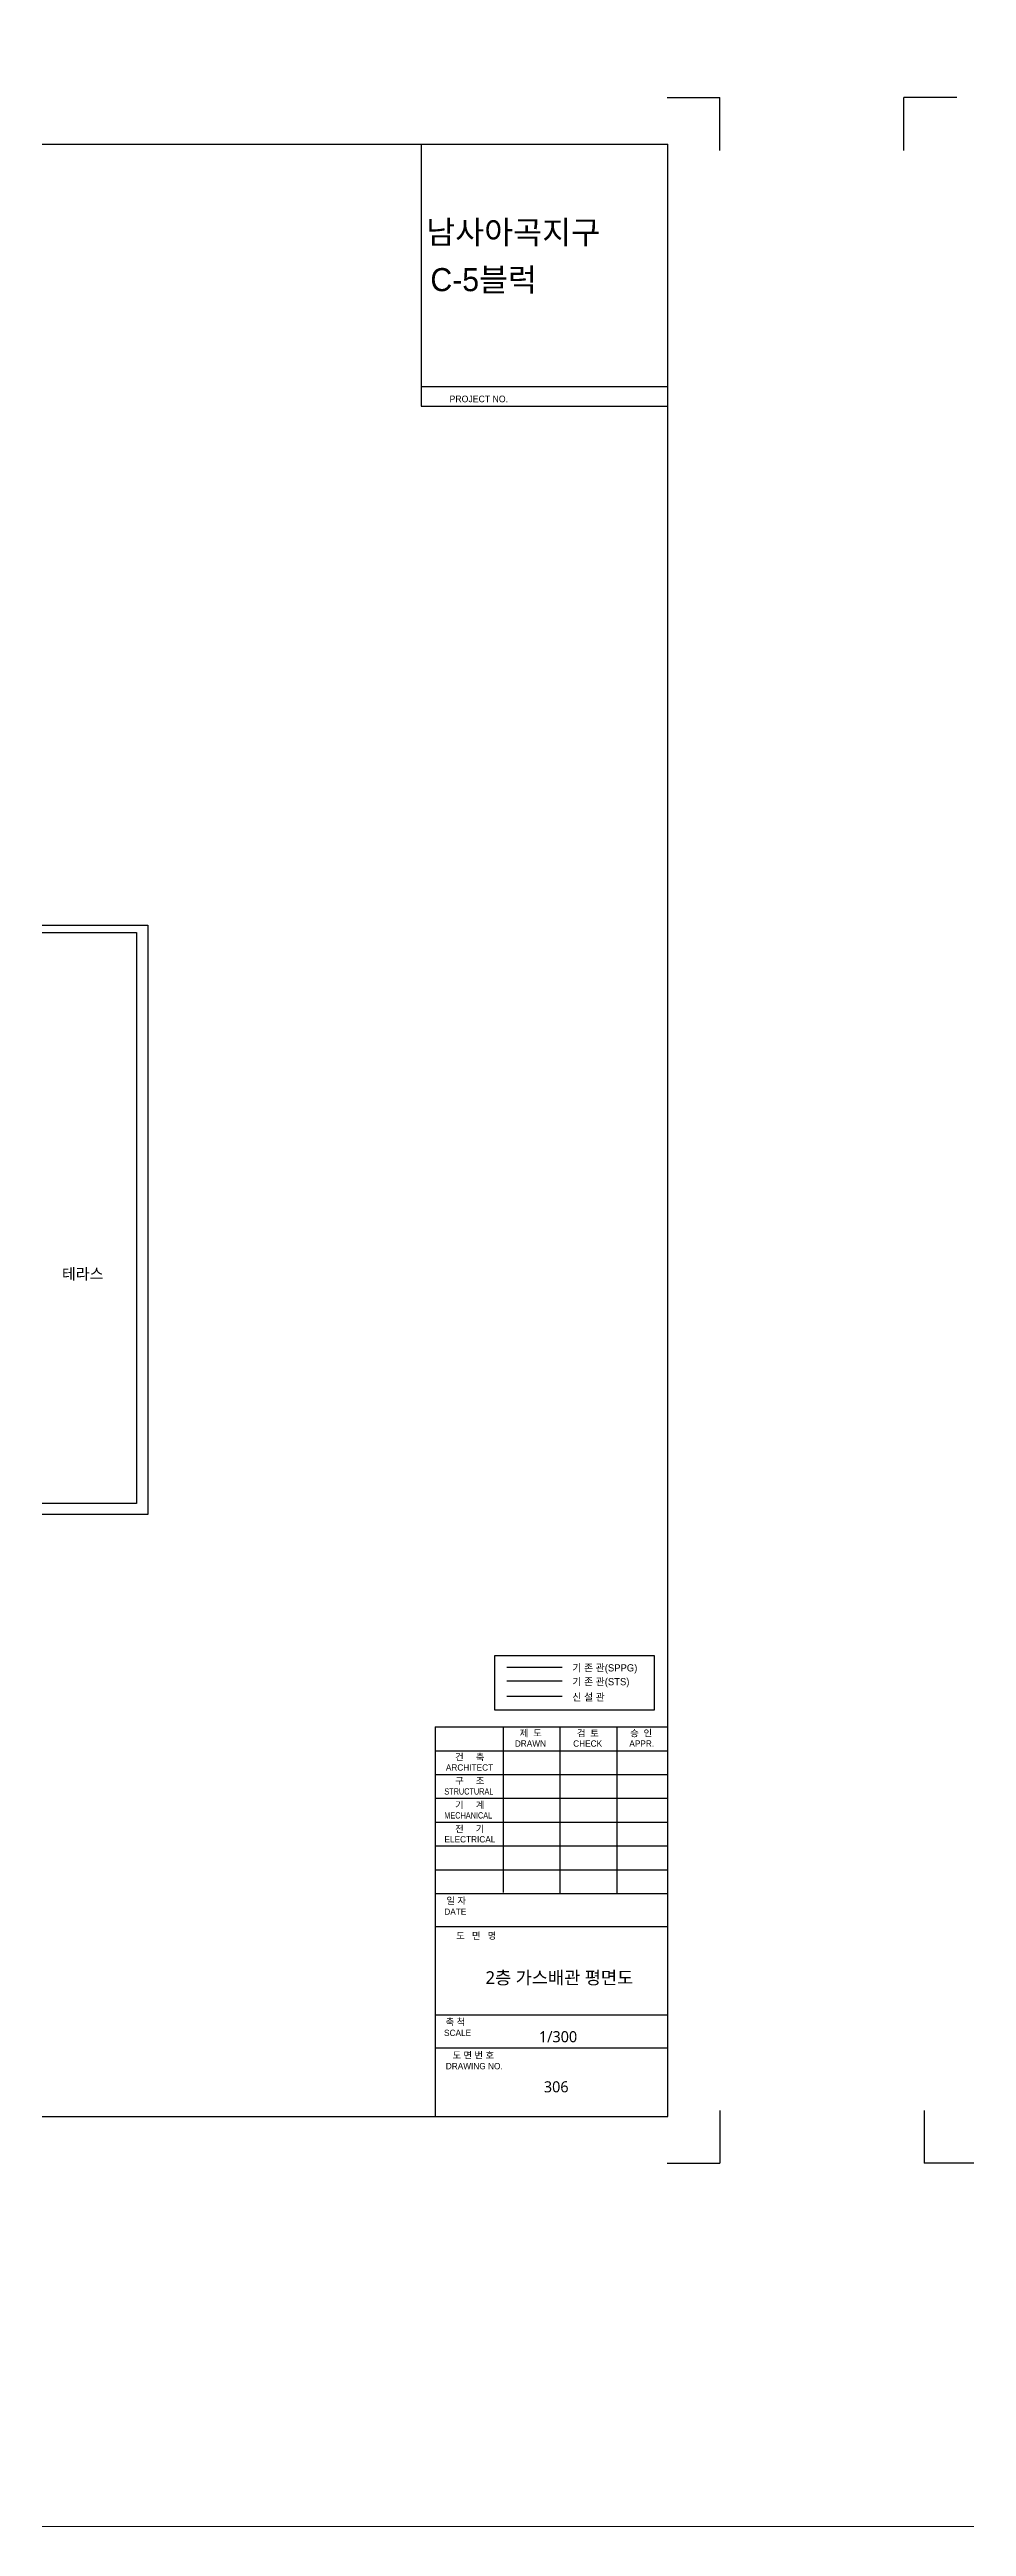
# Model space of a CAD drawing. Header units: millimetres. Extents: x 16332047 to 33387680, y -14835522 to -7015081.
# Drawn here: x 16679762 to 16717093, y -7536127 to -7435258 of the extents above; entities that cross this region are included whole.
import ezdxf
from ezdxf.enums import TextEntityAlignment as Align

# ---------------------------------------------------------------- set-up
doc = ezdxf.new("R2010")
doc.units = ezdxf.units.MM
doc.header["$LTSCALE"] = 300
doc.header["$MEASUREMENT"] = 0
doc.layers.get('0').update_dxf_attribs({"linetype": 'CONTINUOUS'})
doc.layers.add('3', color=3, linetype='CONTINUOUS')
doc.layers.add('A-HAT', color=5, linetype='CONTINUOUS')
doc.layers.add('arch', color=255, linetype='CONTINUOUS', lineweight=25)
doc.styles.add('GHD', font='')
doc.styles.add('GHS', font='')
doc.styles.add('돋움체', font='')
doc.styles.add('맑은 고딕', font='malgun.ttf')
doc.styles.get('GHD').set_extended_font_data('Dotum')
doc.styles.get('GHS').set_extended_font_data('Dotum')
doc.styles.get('돋움체').set_extended_font_data('DotumChe')

msp = doc.modelspace()

# ---------------------------------------------------------------- linework, layer by layer
at = {"layer": '3', "color": 0, "linetype": 'Continuous'}
for p, q in [((16704901, -7437214), (16707055, -7437214)), ((16707055, -7439368), (16707055, -7437214)), ((16707055, -7439368), (16707055, -7437214)), ((16707055, -7439368), (16707055, -7437214)), ((16707055, -7439368), (16707055, -7437214)), ((16707055, -7439368), (16707055, -7437214)), ((16714541, -7439368), (16714541, -7437214)), ((16714541, -7439368), (16714541, -7437214)), ((16714541, -7439368), (16714541, -7437214)), ((16714541, -7439368), (16714541, -7437214)), ((16716695, -7437214), (16714541, -7437214)), ((16714541, -7439368), (16714541, -7437214)), ((16591061, -7439115), (16694893, -7439115)), ((16694893, -7439115), (16694893, -7449785)), ((16694893, -7439115), (16704939, -7439115)), ((16694893, -7448978), (16704939, -7448978)), ((16694893, -7449785), (16704939, -7449785)), ((16695463, -7503568), (16704939, -7503568)), ((16698228, -7503568), (16698228, -7510307)), ((16700544, -7503568), (16700544, -7510352)), ((16702864, -7503568), (16702864, -7510352)), ((16695463, -7504537), (16704939, -7504537)), ((16695463, -7505506), (16704939, -7505506)), ((16695463, -7506475), (16704939, -7506475)), ((16695463, -7507445), (16704939, -7507445)), ((16695463, -7508414), (16704939, -7508414)), ((16695463, -7509383), (16704939, -7509383)), ((16695463, -7510352), (16704939, -7510352)), ((16695463, -7511698), (16704939, -7511698)), ((16695463, -7515290), (16704939, -7515290)), ((16695463, -7516636), (16704939, -7516636)), ((16591061, -7519436), (16695463, -7519436)), ((16695463, -7519436), (16704939, -7519436)), ((16695463, -7519436), (16704939, -7519436)), ((16707055, -7519183), (16707055, -7521337)), ((16707055, -7519183), (16707055, -7521337)), ((16707055, -7519183), (16707055, -7521337)), ((16707055, -7519183), (16707055, -7521337)), ((16715375, -7519183), (16715375, -7521337)), ((16715375, -7519183), (16715375, -7521337)), ((16715375, -7519183), (16715375, -7521337)), ((16715375, -7519183), (16715375, -7521337)), ((16704901, -7521337), (16707055, -7521337)), ((16717528, -7521337), (16715375, -7521337))]:
    msp.add_line(p, q, dxfattribs=at)
at = {"layer": '3', "color": 0}
for p, q in [((16704939, -7519436), (16704939, -7439115)), ((16695463, -7503568), (16695463, -7519436))]:
    msp.add_line(p, q, dxfattribs=at)
at = {"layer": 'A-HAT', "color": 3}
msp.add_line((16698383, -7501127), (16700639, -7501127), dxfattribs=at)
at = {"layer": 'A-HAT', "color": 6}
msp.add_line((16698383, -7501691), (16700639, -7501691), dxfattribs=at)
at = {"layer": 'A-HAT', "color": 1}
msp.add_line((16698383, -7502321), (16700639, -7502321), dxfattribs=at)
at = {"layer": 'A-HAT', "color": 4, "lineweight": 5}
msp.add_lwpolyline([(16332047, -7340504), (17225106, -7340504), (17225106, -7536127), (16332047, -7536127)], close=True, dxfattribs=at)
at = {"layer": 'A-HAT', "color": 7}
msp.add_lwpolyline([(16697893, -7500663), (16704382, -7500663), (16704382, -7502881), (16697893, -7502881)], close=True, dxfattribs=at)
at = {"layer": 'arch'}
for p, q in [((16616459, -7470921), (16683759, -7470921)), ((16678259, -7471221), (16683309, -7471221)), ((16683309, -7471221), (16683309, -7494471)), ((16683759, -7470921), (16683759, -7494921)), ((16683309, -7494471), (16678259, -7494471)), ((16683759, -7494921), (16616459, -7494921))]:
    msp.add_line(p, q, dxfattribs=at)

# ---------------------------------------------------------------- texts
at = {"style": '맑은 고딕'}
msp.add_text('2층 가스배관 평면도', height=525, dxfattribs=at).set_placement((16700518, -7513779), align=Align.MIDDLE_CENTER)
for s, p in [('1/300', (16699685, -7516407)), ('306', (16699888, -7518448))]:
    msp.add_text(s, height=450, dxfattribs=at).set_placement(p)
at = {"layer": '3', "color": 0, "style": 'GHD'}
for s, p in [('남사아곡지구', (16695099, -7443166)), ('C-5블럭', (16695267, -7445099))]:
    msp.add_text(s, height=940.5, dxfattribs=at).set_placement(p)
at = {"layer": '3', "color": 0, "style": 'GHS'}
for s, height, p in [('PROJECT NO.', 270.77, (16697238, -7449486)), ('제  도', 270.8, (16699350, -7503815)), ('검  토', 270.8, (16701680, -7503815)), ('승  인', 270.8, (16703848, -7503815)), ('건     축', 270.8, (16696869, -7504789)), ('DRAWN', 257.2, (16699341, -7504244)), ('CHECK', 257.2, (16701671, -7504244)), ('APPR.', 257.2, (16703872, -7504244)), ('ARCHITECT', 257.2, (16696860, -7505219)), ('구     조', 270.8, (16696869, -7505764)), ('기     계', 270.8, (16696869, -7506739)), ('전     기', 270.8, (16696869, -7507714)), ('ELECTRICAL', 257.2, (16696877, -7508143)), ('일 자', 270.8, (16696320, -7510638)), ('DATE', 257.2, (16696282, -7511091)), ('도   면   명', 270.8, (16697132, -7512060)), ('축 척', 270.8, (16696286, -7515572)), ('SCALE', 257.2, (16696376, -7516026)), ('도 면 번 호', 270.8, (16697015, -7516926)), ('DRAWING NO.', 257.23, (16697054, -7517380))]:
    msp.add_text(s, height=height, dxfattribs=at).set_placement(p, align=Align.MIDDLE)
at = {"layer": '3', "color": 0, "lineweight": 13, "style": 'GHD'}
for s, height, p in [('기 존 관(SPPG)', 294.03, (16701047, -7501308)), ('기 존 관(STS)', 294, (16701047, -7501872)), ('신 설 관', 294, (16701047, -7502502))]:
    msp.add_text(s, height=height, dxfattribs=at).set_placement(p)
at = {"layer": '3', "color": 0, "style": 'GHS', "width": 0.884351}
for s, p in [('STRUCTURAL', (16695833, -7506322)), ('MECHANICAL', (16695833, -7507297))]:
    msp.add_text(s, height=257.2, dxfattribs=at).set_placement(p)
at = {"layer": 'arch', "style": '돋움체'}
msp.add_text('테라스', height=450, dxfattribs=at).set_placement((16681114, -7485340), align=Align.CENTER)

doc.saveas('drawing.dxf')
